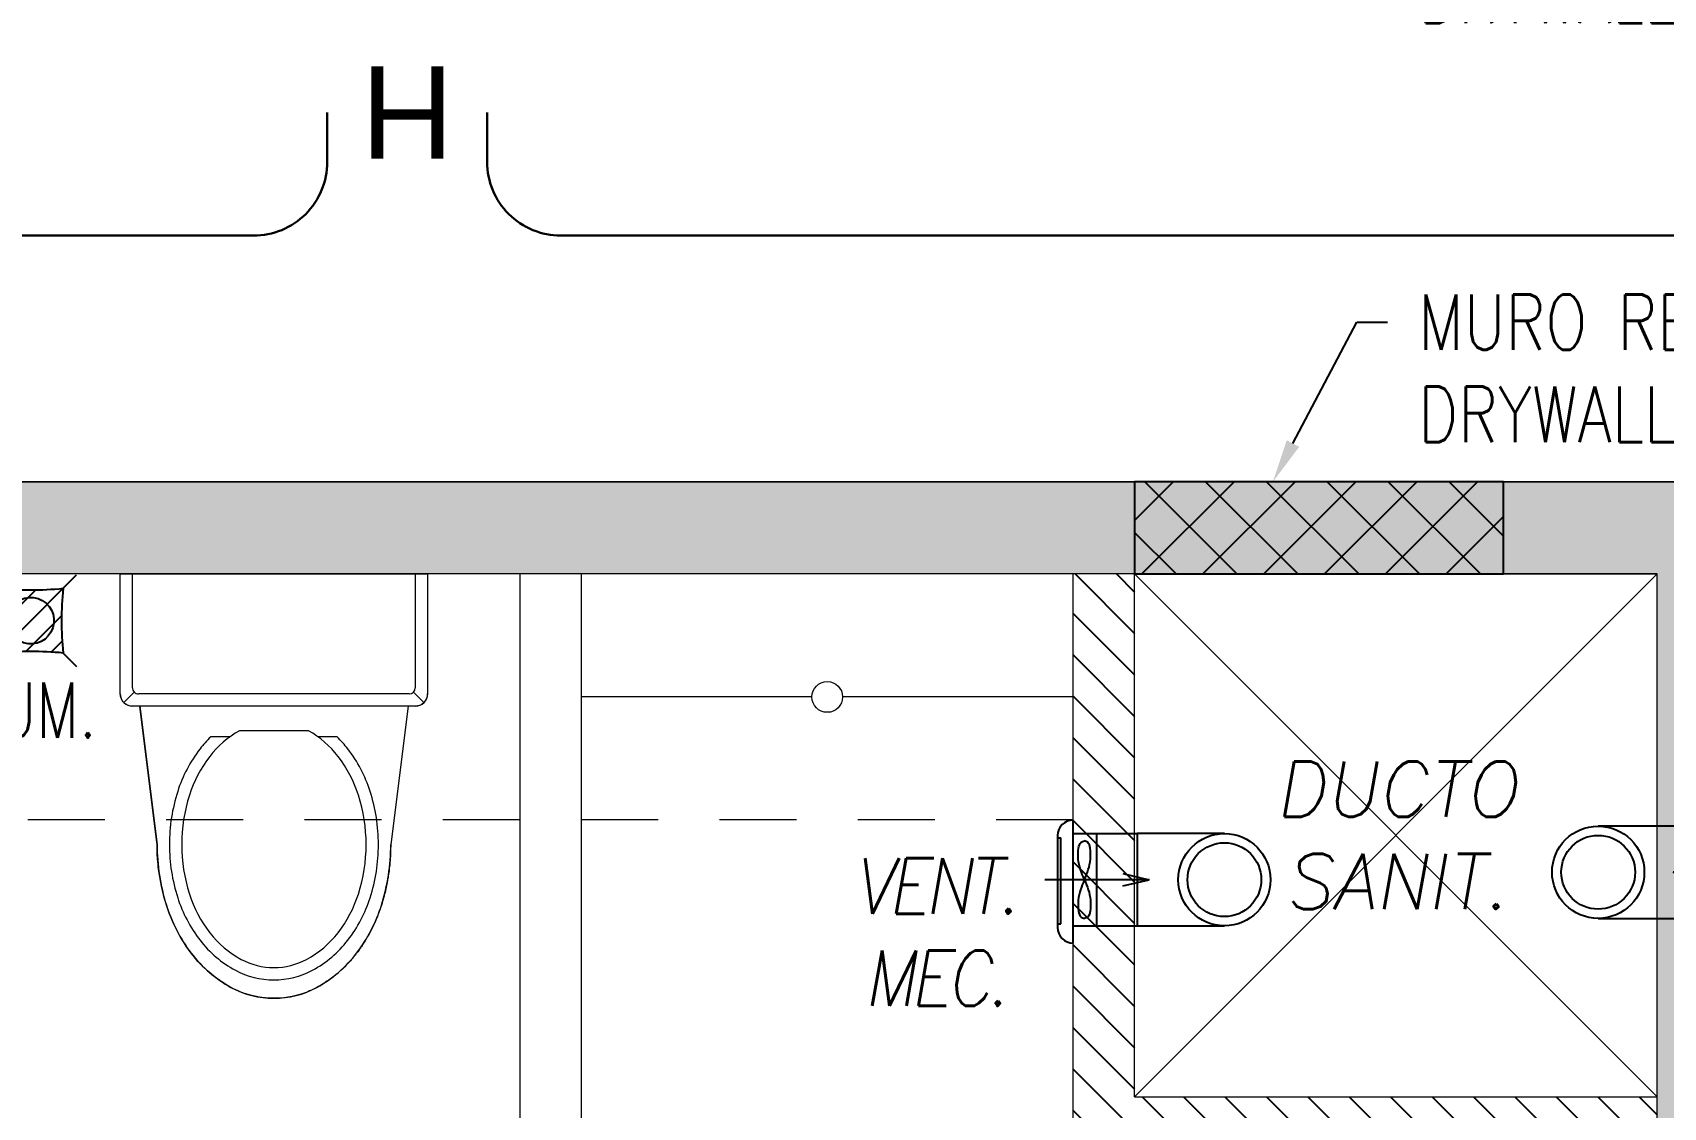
# Model space of a CAD drawing. Header units: millimetres. Extents: x -3 to 53, y -110 to 39.
# Drawn here: x 17.508 to 20.16, y -49.725 to -47.977 of the extents above; entities that cross this region are included whole.
import ezdxf
from ezdxf import colors
from ezdxf.entities.mleader import LeaderData, LeaderLine
from ezdxf.enums import TextEntityAlignment as Align
from ezdxf.math import Vec2, Vec3

# ---------------------------------------------------------------- set-up
doc = ezdxf.new("R2010")
doc.units = ezdxf.units.MM
doc.set_wipeout_variables(frame=1)
doc.linetypes.add('HIDDEN2', pattern=[0.1875, 0.125, -0.0625])
for name, color, linetype in [('A-EST HATCH', 8, 'Continuous'), ('A-EST PLACAS', 8, 'Continuous'), ('A-LINEAS', 8, 'Continuous'), ('A-MURO BAJO', 8, 'Continuous'), ('A-PROYECCIONES', 8, 'HIDDEN2'), ('A-SANITARIOS', 8, 'Continuous'), ('A-TEXTO-INDICACIONES', 8, 'Continuous'), ('DLP_MOBILIARIO', 8, 'Continuous'), ('L-06_EQ-FIN-CONT', 8, 'Continuous'), ('L3 Equipos y Ductos', 8, 'Continuous'), ('L4 Linea mediana', 8, 'Continuous'), ('L6 Linea fina', 8, 'Continuous')]:
    doc.layers.add(name, color=color, linetype=linetype)
for name, color, linetype, lineweight in [('A-MUROS', 8, 'Continuous', 30), ('MQ.CANALI DYA', 3, 'LINEAPERPEN', 30), ('MQ.DETECTOR HUMO', 5, 'Continuous', 30)]:
    doc.layers.add(name, color=color, linetype=linetype, lineweight=lineweight)
doc.styles.add('ROMANS', font='ROMANS.shx', dxfattribs={"oblique": 10})
doc.styles.get("Standard").update_dxf_attribs({"font": 'arial.ttf'})
doc.styles.add('TXT_COTAS', font='romans.shx', dxfattribs={"width": 0.8})
doc.linetypes.add('LINEAPERPEN', pattern='A,0.75,-0.2,["I",Standard,S=0.12,R=0.09,X=0,Y=-0.06],-0.25', length=1.2)

# ---------------------------------------------------------------- blocks, each defined once
blk = doc.blocks.new('EST.P11')
at = {"layer": 'A-EST HATCH', "lineweight": 0}
h = blk.add_hatch(color=8, dxfattribs=at)
h.dxf.hatch_style = 1
h.paths.add_polyline_path([(10.5, -2.74), (10.5, 3.375), (12.15, 3.375), (12.15, 3.525), (10.35, 3.525), (10.35, 2.65), (8.85, 2.65), (8.85, 3.15), (8.7, 3.15), (8.7, 2.5), (10.35, 2.5), (10.35, -2.74)])
h.paths.add_polyline_path([(18.45, 7.325), (20.05, 7.325), (20.05, 10.425), (18.85, 10.425), (18.85, 10.575), (20.2, 10.575), (20.2, 7.175), (18.45, 7.175)])
h.paths.add_polyline_path([(17.65, 10.575), (17.5, 10.575), (17.5, 7.175), (17.65, 7.175)])
h.paths.add_polyline_path([(11.85, 11.05), (11.85, 10.9), (12, 10.9), (12, 7.825), (12.15, 7.825), (12.15, 11.05)])
h.paths.add_polyline_path([(22.45, 4.725), (13.05, 4.725), (13.05, 4.875), (16.6, 4.875), (16.6, 6.275), (16.8, 6.275), (16.8, 4.875), (19.7, 4.875), (19.7, 6.275), (19.85, 6.275), (19.85, 4.875), (22.25, 4.875), (22.25, 6.125), (20.6, 6.125), (20.6, 6.275), (22.875, 6.275), (22.875, 6.125), (22.45, 6.125)])
h.paths.add_polyline_path([(15.1, 10.425), (15.1, 7.325), (16.7, 7.325), (16.7, 7.175), (14.95, 7.175), (14.95, 10.575), (16.3, 10.575), (16.3, 10.425)])
h.paths.add_polyline_path([(10.35, 5.75), (8.7, 5.75), (8.7, 5.1), (8.85, 5.1), (8.85, 5.6), (10.35, 5.6), (10.35, 4.725), (12.15, 4.725), (12.15, 4.875), (10.5, 4.875), (10.5, 10.99), (10.35, 10.99)])
h.paths.add_polyline_path([(5.85, 10.9), (5.25, 10.9), (5.25, 11.05), (6, 11.05), (6, 7.65), (4.85, 7.65), (4.85, 7.8), (5.85, 7.8)])
h.paths.add_polyline_path([(4.05, 11.05), (4.05, 7.65), (3.9, 7.65), (3.9, 11.05)])
h.paths.add_polyline_path([(3.1, 7.8), (1.5, 7.8), (1.5, 10.9), (2.7, 10.9), (2.7, 11.05), (1.35, 11.05), (1.35, 7.65), (3.1, 7.65)])
h.paths.add_polyline_path([(4.05, -2.8), (4.05, 0.6), (3.9, 0.6), (3.9, -2.8)])
h.paths.add_polyline_path([(3.1, 0.45), (1.5, 0.45), (1.5, -2.65), (2.7, -2.65), (2.7, -2.8), (1.35, -2.8), (1.35, 0.6), (3.1, 0.6)])
h.paths.add_polyline_path([(8.7, -0.35), (8.85, -0.35), (8.85, -2.65), (9, -2.65), (9, -2.8), (8.7, -2.8)])
h.paths.add_polyline_path([(18.45, 0.925), (20.05, 0.925), (20.05, -2.175), (18.85, -2.175), (18.85, -2.325), (20.2, -2.325), (20.2, 1.075), (18.45, 1.075)])
h.paths.add_polyline_path([(17.65, -2.325), (17.5, -2.325), (17.5, 1.075), (17.65, 1.075)])
h.paths.add_polyline_path([(12.15, -2.8), (11.85, -2.8), (11.85, -2.65), (12, -2.65), (12, 0.425), (12.15, 0.425)])
h.paths.add_polyline_path([(15.1, -2.175), (15.1, 0.925), (16.7, 0.925), (16.7, 1.075), (14.95, 1.075), (14.95, -2.325), (16.3, -2.325), (16.3, -2.175)])
h.paths.add_polyline_path([(6, -2.8), (6, 0.6), (4.85, 0.6), (4.85, 0.45), (5.85, 0.45), (5.85, -2.65), (5.25, -2.65), (5.25, -2.8)])
h.paths.add_polyline_path([(3.0968, 5.55), (2.95, 5.55), (2.95, 6.75), (5.1, 6.75), (5.1, 6.6), (4.65, 6.6), (4.65, 5), (4.45, 5), (4.45, 6.6), (3.1, 6.6), (3.1, 5.55)], flags=17)
h.paths.add_polyline_path([(3.0968, 2.7), (2.95, 2.7), (2.95, 1.5), (5.1, 1.5), (5.1, 1.65), (4.65, 1.65), (4.65, 3.25), (4.45, 3.25), (4.45, 1.65), (3.1, 1.65), (3.1, 2.7)], flags=17)
h.paths.add_polyline_path([(8.8501, 4.2), (6, 4.2), (6, 6.75), (5.85, 6.75), (5.85, 4.2), (3.1, 4.2), (3.1, 4.8), (2.95, 4.8), (2.95, 4.2), (0.15, 4.2), (0.15, 8.25), (0, 8.25), (0, 0), (0.15, 0), (0.15, 4.05), (2.95, 4.05), (2.95, 3.45), (3.1, 3.45), (3.1, 4.05), (5.85, 4.05), (5.85, 1.5), (6, 1.5), (6, 4.05), (8.8501, 4.05)])
h.paths.add_polyline_path([(8.7, 11.05), (8.7, 8.6), (8.85, 8.6), (8.85, 10.9), (9, 10.9), (9, 11.05)])
h.paths.add_polyline_path([(22.9, 4.725), (25, 4.725), (25, 4.875), (23.05, 4.875), (23.05, 8.575), (25, 8.575), (25, 8.725), (23.05, 8.725), (23.05, 10.575), (22.2, 10.575), (22.2, 10.425), (22.9, 10.425)])
h.paths.add_polyline_path([(26.7, 4.725), (26.85, 4.725), (26.85, 8.725), (26.7, 8.725)])
h.paths.add_polyline_path([(47.1, 1.5), (45.2, 1.5), (45.2, 1.65), (46.95, 1.65), (46.95, 4.05), (41.1999, 4.05), (41.1999, 4.2), (46.95, 4.2), (46.95, 6.6), (45.2, 6.6), (45.2, 6.75), (47.1, 6.75)])
h.paths.add_polyline_path([(24.05, 3.525), (25.9, 3.525), (25.9, 3.375), (24.05, 3.375)], flags=17)
h.paths.add_polyline_path([(21.05, 1.975), (21.05, 2.125), (22.85, 2.125), (22.85, 3.375), (20.3, 3.375), (20.3, 1.975), (20.15, 1.975), (20.15, 3.375), (16.8, 3.375), (16.8, 1.975), (16.6, 1.975), (16.6, 3.375), (13.05, 3.375), (13.05, 3.525), (23.05, 3.525), (23.05, 1.975)])
h.paths.add_polyline_path([(23.05, 1.95), (23.05, -1.775), (26.7, -1.775), (26.7, 0.875), (24.35, 0.875), (24.35, 1.425), (24.05, 1.425), (24.05, 1.575), (24.5, 1.575), (24.5, 1.025), (26.7, 1.025), (26.7, 3.525), (26.85, 3.525), (26.85, -1.925), (23.05, -1.925), (23.05, -2.325), (22.2, -2.325), (22.2, -2.175), (22.9, -2.175), (22.9, 1.95)])
h.paths.add_polyline_path([(43.75, 7.8), (45.35, 7.8), (45.35, 7.6), (43.75, 7.6)])
h.paths.add_polyline_path([(43.75, 0.65), (45.35, 0.65), (45.35, 0.45), (43.75, 0.45)])
h.paths.add_polyline_path([(30.85, 2.375), (30.85, 3.525), (29.75, 3.525), (29.75, 2.375), (29.9, 2.375), (29.9, 3.375), (30.75, 3.375), (30.75, 2.375)])
h.paths.add_polyline_path([(39.5497, 4.875), (39.5497, 4.725), (39.7, 4.725), (39.7, 5.6), (41.1999, 5.6), (41.1999, 5.1009), (41.35, 5.1009), (41.35, 5.75), (39.7, 5.75), (39.7, 7.75), (39.55, 7.75), (39.55, 4.875)])
edge = h.paths.add_edge_path()
edge.add_line((30.85, 4.725), (30.85, 4.875))
edge.add_line((30.85, 4.875), (30.85, 5.875))
edge.add_line((30.85, 5.875), (30.75, 5.875))
edge.add_line((30.75, 5.875), (30.75, 4.875))
edge.add_line((30.75, 4.875), (30.35, 4.875))
edge.add_line((30.35, 4.875), (30.35, 5.875))
edge.add_line((30.35, 5.875), (30.2, 5.875))
edge.add_line((30.2, 5.875), (30.2, 4.725))
edge.add_line((30.2, 4.725), (30.85, 4.725))
h.paths.add_polyline_path([(33.45, 5.55), (33.45, 4.95), (33.25, 4.95), (33.25, 5.55), (33.3, 5.55), (33.3, 7.7501), (33.45, 7.7501)])
h.paths.add_polyline_path([(33.45, 2.7), (33.45, 3.3), (33.25, 3.3), (33.25, 2.7), (33.3, 2.7), (33.3, 0.4999), (33.45, 0.4999)])
at = {"layer": 'A-EST PLACAS', "color": 8, "lineweight": 0}
blk.add_lwpolyline([(21.05, 1.975), (21.05, 2.125), (22.85, 2.125), (22.85, 3.375), (20.3, 3.375), (20.3, 1.975), (20.15, 1.975), (20.15, 3.375), (16.8, 3.375), (16.8, 1.975), (16.6, 1.975), (16.6, 3.375), (13.05, 3.375), (13.05, 3.525), (23.05, 3.525), (23.05, 1.975)], close=True, dxfattribs=at)
blk = doc.blocks.new('*U254')
at = {"color": 8}
for p, q in [((-0.0526, 0.0526), (-0.0746, 0.0746)), ((0.0526, 0.0526), (0.0746, 0.0746)), ((-0.0526, -0.0526), (0.0526, 0.0526)), ((-0.051, 0.0331), (-0.0331, 0.051)), ((-0.0501, -0.008), (0.008, 0.05)), ((-0.008, -0.05), (0.0501, 0.008)), ((-0.0526, -0.0526), (-0.0746, -0.0746)), ((0.0331, -0.051), (0.051, -0.0331)), ((0.0526, -0.0526), (0.0746, -0.0746))]:
    blk.add_line(p, q, dxfattribs=at)
for centre, major_axis, start_param, end_param in [((0, 0.5882), (0.1673, 0.5115), 3.359812, 3.55544), ((-0.5912, 0), (-0.5144, 0.1682), 3.360366, 3.554886), ((0, 0), (0.0118, 0.036), 5.813820330443059, 12.09700563762265), ((0.5912, 0), (-0.5144, 0.1682), 0.218773, 0.413293), ((0, -0.5882), (-0.5115, 0.1673), -1.352577, -1.156949)]:
    blk.add_ellipse(centre, major_axis=major_axis, ratio=1, start_param=start_param, end_param=end_param, dxfattribs=at)
at = {"layer": 'A-TEXTO-INDICACIONES', "color": 8, "style": 'ROMANS', "width": 0.75}
blk.add_text('SUM.', height=0.09, dxfattribs=at).set_placement((-0.1125, -0.1903))
blk = doc.blocks.new('IISS P11')
at = {"ltscale": 0.05}
blk.add_blockref('*U254', (16.1545, -7.751, 0), dxfattribs=at)
blk = doc.blocks.new('TEXTO DUCTOS PT')
at = {"layer": 'A-TEXTO-INDICACIONES', "insert": (18.375, -8.1, 0), "char_height": 0.09, "width": 0.4157, "attachment_point": 5, "style": 'ROMANS'}
blk.add_mtext('\\pxsm1,t16;DUCTO SANIT.', dxfattribs=at)
blk = doc.blocks.new('SIFON JET_PLANTA')
at = {"color": 8, "lineweight": 0, "extrusion": (-2.64698e-23, 6.61744e-24, -1)}
for p, q in [((-0.2142, 0.2356, 0), (-0.2129, 0.239, 0)), ((-0.2129, 0.239, 0), (-0.211, 0.2419, 0)), ((-0.211, 0.2419, 0), (-0.2091, 0.2441, 0)), ((-0.2091, 0.2441, 0), (-0.2077, 0.2455, 0)), ((-0.2077, 0.2455, 0), (-0.2055, 0.247, 0)), ((-0.2055, 0.247, 0), (-0.2007, 0.2492, 0)), ((-0.2007, 0.2492, 0), (-0.195, 0.25, 0)), ((-0.195, 0.25, 0), (-0.195, 0.25, 0)), ((-0.195, 0.25, 0), (-0.1605, 0.25, 0)), ((-0.1605, 0.25, 0), (-0.0975, 0.25, 0)), ((-0.0975, 0.25, 0), (-0.0323, 0.25, 0)), ((-0.0323, 0.25, 0), (0, 0.25, 0)), ((0, 0.25, 0), (0, -0.25, 0)), ((-0.4322, 0.191, 0), (-0.215, 0.2181, 0)), ((-0.215, 0.2278, 0), (-0.2149, 0.2323, 0)), ((-0.215, 0.2234, 0), (-0.215, 0.2278, 0)), ((-0.215, 0.2181, 0), (-0.215, 0.2234, 0)), ((-0.2149, 0.2323, 0), (-0.2142, 0.2356, 0)), ((-0.5016, 0.1842, 0), (-0.4865, 0.1867, 0)), ((-0.4865, 0.1867, 0), (-0.4763, 0.188, 0)), ((-0.4763, 0.188, 0), (-0.4726, 0.1884, 0)), ((-0.4726, 0.1884, 0), (-0.4636, 0.1892, 0)), ((-0.4636, 0.1892, 0), (-0.4549, 0.1897, 0)), ((-0.4549, 0.1897, 0), (-0.449, 0.1899, 0)), ((-0.449, 0.1899, 0), (-0.44, 0.19, 0)), ((-0.44, 0.19, 0), (-0.4322, 0.191, 0)), ((-0.5794, 0.158, 0), (-0.5693, 0.1629, 0)), ((-0.5693, 0.1629, 0), (-0.5517, 0.1703, 0)), ((-0.5517, 0.1703, 0), (-0.5465, 0.1722, 0)), ((-0.5465, 0.1722, 0), (-0.5385, 0.1749, 0)), ((-0.5385, 0.1749, 0), (-0.5346, 0.176, 0)), ((-0.5346, 0.176, 0), (-0.5265, 0.1784, 0)), ((-0.5265, 0.1784, 0), (-0.5216, 0.1797, 0)), ((-0.5216, 0.1797, 0), (-0.5148, 0.1813, 0)), ((-0.5148, 0.1813, 0), (-0.5079, 0.1829, 0)), ((-0.5079, 0.1829, 0), (-0.5016, 0.1842, 0)), ((-0.6206, 0.1314, 0), (-0.6168, 0.1344, 0)), ((-0.6168, 0.1344, 0), (-0.6106, 0.1389, 0)), ((-0.6106, 0.1389, 0), (-0.6061, 0.142, 0)), ((-0.6061, 0.142, 0), (-0.6, 0.1461, 0)), ((-0.6, 0.1461, 0), (-0.5963, 0.1484, 0)), ((-0.5963, 0.1484, 0), (-0.5908, 0.1517, 0)), ((-0.5908, 0.1517, 0), (-0.5862, 0.1543, 0)), ((-0.5862, 0.1543, 0), (-0.5794, 0.158, 0)), ((-0.6503, 0.1023, 0), (-0.6453, 0.108, 0)), ((-0.6453, 0.108, 0), (-0.6386, 0.1152, 0)), ((-0.6386, 0.1152, 0), (-0.6326, 0.121, 0)), ((-0.6326, 0.121, 0), (-0.6299, 0.1235, 0)), ((-0.6299, 0.1235, 0), (-0.6251, 0.1276, 0)), ((-0.6251, 0.1276, 0), (-0.6206, 0.1314, 0)), ((-0.6672, 0.0785, 0), (-0.665, 0.082, 0)), ((-0.665, 0.082, 0), (-0.6634, 0.0845, 0)), ((-0.6634, 0.0845, 0), (-0.6611, 0.088, 0)), ((-0.6611, 0.088, 0), (-0.657, 0.0936, 0)), ((-0.657, 0.0936, 0), (-0.6534, 0.0984, 0)), ((-0.657, 0.0936, 0), (-0.657, 0.0936, 0)), ((-0.6534, 0.0984, 0), (-0.6503, 0.1023, 0)), ((-0.6534, 0.0984, 0), (-0.6534, 0.0984, 0)), ((-0.6804, 0.0521, 0), (-0.6793, 0.0547, 0)), ((-0.6793, 0.0547, 0), (-0.6779, 0.0582, 0)), ((-0.6779, 0.0582, 0), (-0.6745, 0.0655, 0)), ((-0.6745, 0.0655, 0), (-0.6722, 0.0699, 0)), ((-0.6745, 0.0655, 0), (-0.6745, 0.0655, 0)), ((-0.6722, 0.0699, 0), (-0.6705, 0.0728, 0)), ((-0.6705, 0.0728, 0), (-0.669, 0.0755, 0)), ((-0.669, 0.0755, 0), (-0.6672, 0.0785, 0)), ((-0.6881, 0.0236, 0), (-0.6872, 0.0284, 0)), ((-0.6872, 0.0284, 0), (-0.6867, 0.031, 0)), ((-0.6867, 0.031, 0), (-0.6855, 0.0361, 0)), ((-0.6855, 0.0361, 0), (-0.6838, 0.0421, 0)), ((-0.6855, 0.0361, 0), (-0.6855, 0.0361, 0)), ((-0.6838, 0.0421, 0), (-0.6819, 0.048, 0)), ((-0.6838, 0.0421, 0), (-0.6838, 0.0421, 0)), ((-0.6819, 0.048, 0), (-0.6804, 0.0521, 0)), ((-0.69, 0, 0), (-0.6899, 0.0044, 0)), ((-0.6899, 0.0044, 0), (-0.6897, 0.0096, 0)), ((-0.6897, 0.0096, 0), (-0.6893, 0.014, 0)), ((-0.6893, 0.014, 0), (-0.6887, 0.0194, 0)), ((-0.6887, 0.0194, 0), (-0.6881, 0.0236, 0)), ((-0.6881, 0.0236, 0), (-0.6881, 0.0236, 0)), ((-0.6899, -0.0065, 0), (-0.69, 0, 0)), ((-0.6896, -0.0111, 0), (-0.6899, -0.0065, 0)), ((-0.6891, -0.0164, 0), (-0.6896, -0.0111, 0)), ((-0.6881, -0.0232, 0), (-0.6891, -0.0164, 0)), ((-0.6876, -0.0264, 0), (-0.6881, -0.0232, 0)), ((-0.687, -0.0296, 0), (-0.6876, -0.0264, 0)), ((-0.6864, -0.0321, 0), (-0.687, -0.0296, 0)), ((-0.6855, -0.0361, 0), (-0.6864, -0.0321, 0)), ((-0.6838, -0.0419, 0), (-0.6855, -0.0361, 0)), ((-0.6827, -0.0457, 0), (-0.6838, -0.0419, 0)), ((-0.6814, -0.0492, 0), (-0.6827, -0.0457, 0)), ((-0.6803, -0.0522, 0), (-0.6814, -0.0492, 0)), ((-0.6792, -0.0551, 0), (-0.6803, -0.0522, 0)), ((-0.6779, -0.0581, 0), (-0.6792, -0.0551, 0)), ((-0.677, -0.0602, 0), (-0.6779, -0.0581, 0)), ((-0.6751, -0.0642, 0), (-0.677, -0.0602, 0)), ((-0.6722, -0.0699, 0), (-0.6751, -0.0642, 0)), ((-0.6706, -0.0727, 0), (-0.6722, -0.0699, 0)), ((-0.6679, -0.0774, 0), (-0.6706, -0.0727, 0)), ((-0.6646, -0.0826, 0), (-0.6679, -0.0774, 0)), ((-0.6623, -0.0862, 0), (-0.6646, -0.0826, 0)), ((-0.6599, -0.0897, 0), (-0.6623, -0.0862, 0)), ((-0.6554, -0.0958, 0), (-0.6599, -0.0897, 0)), ((-0.6494, -0.1032, 0), (-0.6554, -0.0958, 0)), ((-0.6458, -0.1074, 0), (-0.6494, -0.1032, 0)), ((-0.64, -0.1137, 0), (-0.6458, -0.1074, 0)), ((-0.6379, -0.1158, 0), (-0.64, -0.1137, 0)), ((-0.6347, -0.119, 0), (-0.6379, -0.1158, 0)), ((-0.6335, -0.1201, 0), (-0.6347, -0.119, 0)), ((-0.6347, -0.119, 0), (-0.6347, -0.119, 0)), ((-0.6318, -0.1217, 0), (-0.6335, -0.1201, 0)), ((-0.6305, -0.123, 0), (-0.6318, -0.1217, 0)), ((-0.6318, -0.1217, 0), (-0.6318, -0.1217, 0)), ((-0.6288, -0.1244, 0), (-0.6305, -0.123, 0)), ((-0.6276, -0.1255, 0), (-0.6288, -0.1244, 0)), ((-0.6262, -0.1268, 0), (-0.6276, -0.1255, 0)), ((-0.6245, -0.1281, 0), (-0.6262, -0.1268, 0)), ((-0.6235, -0.1291, 0), (-0.6245, -0.1281, 0)), ((-0.6245, -0.1281, 0), (-0.6245, -0.1281, 0)), ((-0.6223, -0.13, 0), (-0.6235, -0.1291, 0)), ((-0.6215, -0.1307, 0), (-0.6223, -0.13, 0)), ((-0.6204, -0.1315, 0), (-0.6215, -0.1307, 0)), ((-0.6193, -0.1324, 0), (-0.6204, -0.1315, 0)), ((-0.6179, -0.1335, 0), (-0.6193, -0.1324, 0)), ((-0.6168, -0.1344, 0), (-0.6179, -0.1335, 0)), ((-0.6153, -0.1355, 0), (-0.6168, -0.1344, 0)), ((-0.6142, -0.1363, 0), (-0.6153, -0.1355, 0)), ((-0.612, -0.1379, 0), (-0.6142, -0.1363, 0)), ((-0.6086, -0.1403, 0), (-0.612, -0.1379, 0)), ((-0.607, -0.1415, 0), (-0.6086, -0.1403, 0)), ((-0.6058, -0.1422, 0), (-0.607, -0.1415, 0)), ((-0.6039, -0.1435, 0), (-0.6058, -0.1422, 0)), ((-0.602, -0.1448, 0), (-0.6039, -0.1435, 0)), ((-0.6004, -0.1458, 0), (-0.602, -0.1448, 0)), ((-0.5987, -0.1469, 0), (-0.6004, -0.1458, 0)), ((-0.5964, -0.1483, 0), (-0.5987, -0.1469, 0)), ((-0.595, -0.1492, 0), (-0.5964, -0.1483, 0)), ((-0.5936, -0.15, 0), (-0.595, -0.1492, 0)), ((-0.5918, -0.1511, 0), (-0.5936, -0.15, 0)), ((-0.5896, -0.1524, 0), (-0.5918, -0.1511, 0)), ((-0.5871, -0.1538, 0), (-0.5896, -0.1524, 0)), ((-0.5833, -0.1559, 0), (-0.5871, -0.1538, 0)), ((-0.5781, -0.1587, 0), (-0.5833, -0.1559, 0)), ((-0.5759, -0.1598, 0), (-0.5781, -0.1587, 0)), ((-0.5738, -0.1608, 0), (-0.5759, -0.1598, 0)), ((-0.5702, -0.1625, 0), (-0.5738, -0.1608, 0)), ((-0.5675, -0.1637, 0), (-0.5702, -0.1625, 0)), ((-0.5659, -0.1645, 0), (-0.5675, -0.1637, 0)), ((-0.5644, -0.1652, 0), (-0.5659, -0.1645, 0)), ((-0.5614, -0.1664, 0), (-0.5644, -0.1652, 0)), ((-0.5598, -0.1671, 0), (-0.5614, -0.1664, 0)), ((-0.5568, -0.1683, 0), (-0.5598, -0.1671, 0)), ((-0.5543, -0.1693, 0), (-0.5568, -0.1683, 0)), ((-0.551, -0.1706, 0), (-0.5543, -0.1693, 0)), ((-0.5491, -0.1713, 0), (-0.551, -0.1706, 0)), ((-0.5465, -0.1722, 0), (-0.5491, -0.1713, 0)), ((-0.5449, -0.1728, 0), (-0.5465, -0.1722, 0)), ((-0.5428, -0.1735, 0), (-0.5449, -0.1728, 0)), ((-0.5412, -0.174, 0), (-0.5428, -0.1735, 0)), ((-0.5385, -0.1749, 0), (-0.5412, -0.174, 0)), ((-0.5352, -0.1759, 0), (-0.5385, -0.1749, 0)), ((-0.5385, -0.1749, 0), (-0.5385, -0.1749, 0)), ((-0.5321, -0.1768, 0), (-0.5352, -0.1759, 0)), ((-0.5296, -0.1775, 0), (-0.5321, -0.1768, 0)), ((-0.5267, -0.1783, 0), (-0.5296, -0.1775, 0)), ((-0.5238, -0.1791, 0), (-0.5267, -0.1783, 0)), ((-0.5267, -0.1783, 0), (-0.5267, -0.1783, 0)), ((-0.5217, -0.1796, 0), (-0.5238, -0.1791, 0)), ((-0.5177, -0.1807, 0), (-0.5217, -0.1796, 0)), ((-0.5151, -0.1813, 0), (-0.5177, -0.1807, 0)), ((-0.5118, -0.1821, 0), (-0.5151, -0.1813, 0)), ((-0.5094, -0.1826, 0), (-0.5118, -0.1821, 0)), ((-0.5066, -0.1832, 0), (-0.5094, -0.1826, 0)), ((-0.5022, -0.184, 0), (-0.5066, -0.1832, 0)), ((-0.4974, -0.1849, 0), (-0.5022, -0.184, 0)), ((-0.495, -0.1854, 0), (-0.4974, -0.1849, 0)), ((-0.4974, -0.1849, 0), (-0.4974, -0.1849, 0)), ((-0.4936, -0.1856, 0), (-0.495, -0.1854, 0)), ((-0.4916, -0.1859, 0), (-0.4936, -0.1856, 0)), ((-0.4884, -0.1864, 0), (-0.4916, -0.1859, 0)), ((-0.4862, -0.1867, 0), (-0.4884, -0.1864, 0)), ((-0.4824, -0.1872, 0), (-0.4862, -0.1867, 0)), ((-0.4812, -0.1874, 0), (-0.4824, -0.1872, 0)), ((-0.4785, -0.1877, 0), (-0.4812, -0.1874, 0)), ((-0.4761, -0.188, 0), (-0.4785, -0.1877, 0)), ((-0.4735, -0.1883, 0), (-0.4761, -0.188, 0)), ((-0.4695, -0.1887, 0), (-0.4735, -0.1883, 0)), ((-0.4651, -0.189, 0), (-0.4695, -0.1887, 0)), ((-0.4639, -0.1891, 0), (-0.4651, -0.189, 0)), ((-0.4651, -0.189, 0), (-0.4651, -0.189, 0)), ((-0.4619, -0.1893, 0), (-0.4639, -0.1891, 0)), ((-0.4592, -0.1894, 0), (-0.4619, -0.1893, 0)), ((-0.4568, -0.1896, 0), (-0.4592, -0.1894, 0)), ((-0.455, -0.1897, 0), (-0.4568, -0.1896, 0)), ((-0.4518, -0.1898, 0), (-0.455, -0.1897, 0)), ((-0.449, -0.1899, 0), (-0.4518, -0.1898, 0)), ((-0.4467, -0.1899, 0), (-0.449, -0.1899, 0)), ((-0.4428, -0.19, 0), (-0.4467, -0.1899, 0)), ((-0.44, -0.19, 0), (-0.4428, -0.19, 0)), ((-0.215, -0.2181, 0), (-0.44, -0.19, 0)), ((-0.215, -0.227, 0), (-0.215, -0.2181, 0)), ((-0.215, -0.23, 0), (-0.215, -0.227, 0)), ((-0.2147, -0.2335, 0), (-0.215, -0.23, 0)), ((-0.2138, -0.2369, 0), (-0.2147, -0.2335, 0)), ((-0.2126, -0.2395, 0), (-0.2138, -0.2369, 0)), ((-0.2138, -0.2369, 0), (-0.2138, -0.2369, 0)), ((-0.2108, -0.2423, 0), (-0.2126, -0.2395, 0)), ((-0.2126, -0.2395, 0), (-0.2126, -0.2395, 0)), ((-0.2091, -0.2441, 0), (-0.2108, -0.2423, 0)), ((-0.2108, -0.2423, 0), (-0.2108, -0.2423, 0)), ((-0.2108, -0.2423, 0), (-0.2108, -0.2423, 0)), ((-0.209, -0.244, 0), (-0.2091, -0.2441, 0)), ((-0.2067, -0.2462, 0), (-0.209, -0.244, 0)), ((-0.209, -0.244, 0), (-0.209, -0.244, 0)), ((-0.2029, -0.2484, 0), (-0.2067, -0.2462, 0)), ((-0.2067, -0.2462, 0), (-0.2067, -0.2462, 0)), ((-0.1995, -0.2495, 0), (-0.2029, -0.2484, 0)), ((-0.2029, -0.2484, 0), (-0.2029, -0.2484, 0)), ((-0.195, -0.25, 0), (-0.1995, -0.2495, 0)), ((0, -0.25, 0), (-0.195, -0.25, 0))]:
    blk.add_line(p, q, dxfattribs=at)
at = {"color": 8, "lineweight": 0}
for p, q in [((-0.2091, 0.2441, 0), (-0.1921, 0.2271, 0)), ((-0.195, 0.25, 0), (0, 0.25, 0)), ((0, 0.25, 0), (0, -0.25, 0)), ((-0.215, 0.2181, 0), (-0.44, 0.19, 0)), ((-0.215, -0.23, 0), (-0.215, 0.23, 0)), ((-0.195, -0.22, 0), (-0.195, 0.22, 0)), ((-0.185, 0.23, 0), (0, 0.23, 0)), ((-0.265, 0.0718, 0), (-0.265, 0.1028, 0)), ((-0.255, -0.0562, 0), (-0.255, 0.0562, 0)), ((-0.265, -0.1028, 0), (-0.265, -0.0718, 0)), ((-0.215, -0.2181, 0), (-0.44, -0.19, 0)), ((-0.2091, -0.2441, 0), (-0.1921, -0.2271, 0)), ((0, -0.23, 0), (-0.185, -0.23, 0)), ((0, -0.25, 0), (-0.195, -0.25, 0))]:
    blk.add_line(p, q, dxfattribs=at)
at = {"color": 8, "lineweight": 0, "elevation": 0}
for points in [[(-0.265, 0.1028, 0.0362), (-0.2844, 0.1202, 0.08725), (-0.3535, 0.1565, 0.077598), (-0.44, 0.17, 0.077598), (-0.5265, 0.1565, 0.08725), (-0.5956, 0.1202, 0.105601), (-0.6443, 0.0627, 0.12364), (-0.66, 0, 0.12364), (-0.6443, -0.0627, 0.105601), (-0.5956, -0.1202, 0.08725), (-0.5265, -0.1565, 0.077598), (-0.44, -0.17, 0.077598)], [(-0.255, 0.0562, 0.100268), (-0.2967, 0.1044, 0.08725), (-0.3596, 0.1374, 0.077598), (-0.44, 0.15, 0.077598), (-0.5204, 0.1374, 0.08725), (-0.5833, 0.1044, 0.105601), (-0.6266, 0.0532, 0.12364), (-0.64, 0, 0.12364), (-0.6266, -0.0532, 0.105601), (-0.5833, -0.1044, 0.08725), (-0.5204, -0.1374, 0.077598), (-0.44, -0.15, 0.077598)], [(-0.44, -0.15, 0.077598), (-0.3596, -0.1374, 0.08725), (-0.2967, -0.1044, 0.100268), (-0.255, -0.0562, 0.12364)], [(-0.44, -0.17, 0.077598), (-0.3535, -0.1565, 0.08725), (-0.2844, -0.1202, 0.0362), (-0.265, -0.1028, 0.12364)]]:
    blk.add_lwpolyline(points, format="xyb", dxfattribs=at)
at = {"color": 8, "lineweight": 0}
for centre, radius, start, end in [((-0.195, 0.23, 0), 0.02, 90, 180), ((-0.185, 0.22, 0), 0.01, 90, 180), ((-0.44, -0.1379, 0), 0.3279, 90, 107.4741), ((-0.4613, -0.0702, 0), 0.257, 107.4741, 127.2348), ((-0.4939, -0.0273, 0), 0.203, 127.2348, 151.4088), ((-0.544, 0, 0), 0.146, 151.4088, 180), ((-0.544, 0, 0), 0.146, 180, 208.5912), ((-0.4939, 0.0273, 0), 0.203, 208.5912, 232.7652), ((-0.4613, 0.0702, 0), 0.257, 232.7652, 252.5259), ((-0.44, 0.1379, 0), 0.3279, 252.5259, 270), ((-0.195, -0.23, 0), 0.02, 180, 270), ((-0.185, -0.22, 0), 0.01, 180, 270)]:
    blk.add_arc(centre, radius, start, end, dxfattribs=at)
blk = doc.blocks.new('*U144')
at = {"color": 8, "lineweight": 0}
for p, q in [((0.01, 0.705), (0.01, 0.75)), ((0.1, 0.715), (0.1, 0.75)), ((0.055, 0.705), (0.01, 0.705)), ((0.1, 0.715), (0.055, 0.715)), ((0.055, 0.705), (0.055, 0.715)), ((0.055, 0.045), (0.01, 0.045)), ((0.01, 0.045), (0.01, 0)), ((0.055, 0.045), (0.055, 0.035)), ((0.1, 0.035), (0.055, 0.035)), ((0.1, 0.035), (0.1, 0))]:
    blk.add_line(p, q, dxfattribs=at)
blk.add_lwpolyline([(0.78, 0.07), (0.78, 0.035), (0.1, 0.035), (0.1, 0.07)], close=True, dxfattribs=at)
at = {"color": 8, "linetype": 'HIDDEN2', "lineweight": 0}
blk.add_arc((0.0996, 0.0341), 0.6809, 2.2301, 89.9672, dxfattribs=at)
blk = doc.blocks.new('DPTO 75_D11')
at = {"layer": 'A-LINEAS', "color": 8, "lineweight": 0}
for p, q in [((7.15, -0.15, 0), (8, -1, 0)), ((7.15, -1, 0), (8, -0.15, 0)), ((6.625, -0.35), (6.25, -0.35)), ((7.05, -0.35), (6.675, -0.35))]:
    blk.add_line(p, q, dxfattribs=at)
blk.add_circle((6.65, -0.35), 0.025, dxfattribs=at)
at = {"layer": 'A-MURO BAJO', "color": 8, "lineweight": 0}
for p, q in [((6.15, -0.15, 0), (6.15, -1.45, 0)), ((6.25, -0.15, 0), (6.25, -1.45, 0))]:
    blk.add_line(p, q, dxfattribs=at)
at = {"layer": 'A-MUROS', "color": 8, "lineweight": 0}
for p, q in [((10.9, 0), (0.9, 0)), ((7.05, -0.15), (4.65, -0.15)), ((7.05, -1.45), (7.05, -0.15)), ((7.15, -1), (7.15, -0.15)), ((7.15, -0.15), (8, -0.15)), ((8, -1), (8, -0.15)), ((7.15, -1), (8, -1))]:
    blk.add_line(p, q, dxfattribs=at)
at = {"layer": 'A-PROYECCIONES', "color": 8, "lineweight": 0}
blk.add_line((7.05, -0.55), (4.65, -0.55), dxfattribs=at)
at = {"layer": 'A-SANITARIOS', "color": 8, "lineweight": 0, "extrusion": (4.49068e-08, -3.60286e-08, 1), "rotation": 90.00000133122334}
blk.add_blockref('SIFON JET_PLANTA', (5.75, -0.15, 0), dxfattribs=at)
at = {"layer": 'DLP_MOBILIARIO', "color": 8, "lineweight": 0, "xscale": -1.000000000000003, "rotation": 270}
blk.add_blockref('*U144', (4.65, -1.56, 0), dxfattribs=at)
blk = doc.blocks.new('TEXTO NOTAS P11')
at = {"layer": 'A-TEXTO-INDICACIONES', "insert": (17.625, -8.2574), "char_height": 0.09, "width": 0.4157, "attachment_point": 5, "style": 'ROMANS'}
blk.add_mtext('\\pxsm1,qc,t16;{\\W0.9;\\T0.9;VENT. MEC.}', dxfattribs=at)
blk = doc.blocks.new('FUTURE 150')
at = {"layer": 'L3 Equipos y Ductos'}
for p, q in [((-0.104, -0.026), (-0.104, 0.174)), ((-0.1294, 0.1486), (-0.1294, -0.0006)), ((-0.104, 0.152), (0, 0.152)), ((0, 0.152), (0, 0.002)), ((-0.104, 0.002), (0, 0.002))]:
    blk.add_line(p, q, dxfattribs=at)
for centre, start, end in [((-0.104, 0.1486), 90, 180), ((-0.104, -0.0006), 180, 270)]:
    blk.add_arc(centre, 0.0254, start, end, dxfattribs=at)
at = {"layer": 'L4 Linea mediana'}
for p, q in [((-0.1294, 0.1448), (-0.1239, 0.1448)), ((-0.1239, 0.0052), (-0.1239, 0.1448)), ((-0.066, 0.152), (-0.066, 0.002)), ((-0.1294, 0.0052), (-0.1239, 0.0052))]:
    blk.add_line(p, q, dxfattribs=at)
at = {"layer": 'L6 Linea fina'}
for p, q in [((-0.0231, 0.0872), (0.0199, 0.077)), ((0.0199, 0.077), (-0.1499, 0.077)), ((-0.0231, 0.0668), (0.0199, 0.077))]:
    blk.add_line(p, q, dxfattribs=at)
for points in [[(-0.0857, 0.077), (-0.0921, 0.0934), (-0.0951, 0.1284), (-0.0911, 0.1379), (-0.0857, 0.1402)], [(-0.0857, 0.077), (-0.0794, 0.0934), (-0.0764, 0.1284), (-0.0804, 0.1379), (-0.0857, 0.1402)], [(-0.0857, 0.077), (-0.0921, 0.0606), (-0.0951, 0.0256), (-0.0911, 0.0161), (-0.0857, 0.0138)], [(-0.0857, 0.077), (-0.0794, 0.0606), (-0.0764, 0.0256), (-0.0804, 0.0161), (-0.0857, 0.0138)]]:
    blk.add_spline(points, degree=3, dxfattribs=at)
blk = doc.blocks.new('Trampa de humo')
at = {"layer": 'L3 Equipos y Ductos'}
blk.add_lwpolyline([(0.155, 0.15), (0.013, 0.15), (0.013, 0), (0.155, 0)], dxfattribs=at)
for radius in [0.075, 0.06]:
    blk.add_circle((0.155, 0.075), radius, dxfattribs=at)
blk = doc.blocks.new('FUTURE150 con trampa')
blk.add_blockref('Trampa de humo', (0.0927, 0.0279))
at = {"layer": 'L-06_EQ-FIN-CONT'}
blk.add_blockref('FUTURE 150', (0.1057, 0.0259), dxfattribs=at)
blk = doc.blocks.new('DETECTOR DE HUMO 1 EN 75')
blk.add_wipeout([(0.13, 0.13), (0.13, 0.1316), (0.13, 0.1333), (0.1299, 0.1349), (0.1298, 0.1365), (0.1297, 0.1382), (0.1296, 0.1398), (0.1295, 0.1414), (0.1293, 0.143), (0.1292, 0.1447), (0.129, 0.1463), (0.1288, 0.1479), (0.1285, 0.1495), (0.1283, 0.1511), (0.128, 0.1528), (0.1277, 0.1544), (0.1274, 0.156), (0.127, 0.1576), (0.1267, 0.1592), (0.1263, 0.1607), (0.1259, 0.1623), (0.1255, 0.1639), (0.1251, 0.1655), (0.1246, 0.1671), (0.1241, 0.1686), (0.1236, 0.1702), (0.1231, 0.1717), (0.1226, 0.1733), (0.122, 0.1748), (0.1215, 0.1763), (0.1209, 0.1779), (0.1203, 0.1794), (0.1196, 0.1809), (0.119, 0.1824), (0.1183, 0.1839), (0.1176, 0.1854), (0.1169, 0.1868), (0.1162, 0.1883), (0.1155, 0.1897), (0.1147, 0.1912), (0.1139, 0.1926), (0.1131, 0.1941), (0.1123, 0.1955), (0.1115, 0.1969), (0.1106, 0.1983), (0.1098, 0.1997), (0.1089, 0.201), (0.108, 0.2024), (0.1071, 0.2037), (0.1061, 0.2051), (0.1052, 0.2064), (0.1042, 0.2077), (0.1032, 0.209), (0.1022, 0.2103), (0.1012, 0.2116), (0.1002, 0.2129), (0.0991, 0.2141), (0.0981, 0.2154), (0.097, 0.2166), (0.0959, 0.2178), (0.0948, 0.219), (0.0936, 0.2202), (0.0925, 0.2213), (0.0913, 0.2225), (0.0902, 0.2236), (0.089, 0.2248), (0.0878, 0.2259), (0.0866, 0.227), (0.0854, 0.2281), (0.0841, 0.2291), (0.0829, 0.2302), (0.0816, 0.2312), (0.0803, 0.2322), (0.079, 0.2332), (0.0777, 0.2342), (0.0764, 0.2352), (0.0751, 0.2361), (0.0737, 0.2371), (0.0724, 0.238), (0.071, 0.2389), (0.0697, 0.2398), (0.0683, 0.2406), (0.0669, 0.2415), (0.0655, 0.2423), (0.0641, 0.2431), (0.0626, 0.2439), (0.0612, 0.2447), (0.0597, 0.2455), (0.0583, 0.2462), (0.0568, 0.2469), (0.0554, 0.2476), (0.0539, 0.2483), (0.0524, 0.249), (0.0509, 0.2496), (0.0494, 0.2503), (0.0479, 0.2509), (0.0463, 0.2515), (0.0448, 0.252), (0.0433, 0.2526), (0.0417, 0.2531), (0.0402, 0.2536), (0.0386, 0.2541), (0.0371, 0.2546), (0.0355, 0.2551), (0.0339, 0.2555), (0.0323, 0.2559), (0.0307, 0.2563), (0.0292, 0.2567), (0.0276, 0.257), (0.026, 0.2574), (0.0244, 0.2577), (0.0228, 0.258), (0.0211, 0.2583), (0.0195, 0.2585), (0.0179, 0.2588), (0.0163, 0.259), (0.0147, 0.2592), (0.013, 0.2593), (0.0114, 0.2595), (0.0098, 0.2596), (0.0082, 0.2597), (0.0065, 0.2598), (0.0049, 0.2599), (0.0033, 0.26), (0.0016, 0.26), (0, 0.26), (-0.0016, 0.26), (-0.0033, 0.26), (-0.0049, 0.2599), (-0.0065, 0.2598), (-0.0082, 0.2597), (-0.0098, 0.2596), (-0.0114, 0.2595), (-0.013, 0.2593), (-0.0147, 0.2592), (-0.0163, 0.259), (-0.0179, 0.2588), (-0.0195, 0.2585), (-0.0211, 0.2583), (-0.0228, 0.258), (-0.0244, 0.2577), (-0.026, 0.2574), (-0.0276, 0.257), (-0.0292, 0.2567), (-0.0307, 0.2563), (-0.0323, 0.2559), (-0.0339, 0.2555), (-0.0355, 0.2551), (-0.0371, 0.2546), (-0.0386, 0.2541), (-0.0402, 0.2536), (-0.0417, 0.2531), (-0.0433, 0.2526), (-0.0448, 0.252), (-0.0463, 0.2515), (-0.0479, 0.2509), (-0.0494, 0.2503), (-0.0509, 0.2496), (-0.0524, 0.249), (-0.0539, 0.2483), (-0.0554, 0.2476), (-0.0568, 0.2469), (-0.0583, 0.2462), (-0.0597, 0.2455), (-0.0612, 0.2447), (-0.0626, 0.2439), (-0.0641, 0.2431), (-0.0655, 0.2423), (-0.0669, 0.2415), (-0.0683, 0.2406), (-0.0697, 0.2398), (-0.071, 0.2389), (-0.0724, 0.238), (-0.0737, 0.2371), (-0.0751, 0.2361), (-0.0764, 0.2352), (-0.0777, 0.2342), (-0.079, 0.2332), (-0.0803, 0.2322), (-0.0816, 0.2312), (-0.0829, 0.2302), (-0.0841, 0.2291), (-0.0854, 0.2281), (-0.0866, 0.227), (-0.0878, 0.2259), (-0.089, 0.2248), (-0.0902, 0.2236), (-0.0913, 0.2225), (-0.0925, 0.2213), (-0.0936, 0.2202), (-0.0948, 0.219), (-0.0959, 0.2178), (-0.097, 0.2166), (-0.0981, 0.2154), (-0.0991, 0.2141), (-0.1002, 0.2129), (-0.1012, 0.2116), (-0.1022, 0.2103), (-0.1032, 0.209), (-0.1042, 0.2077), (-0.1052, 0.2064), (-0.1061, 0.2051), (-0.1071, 0.2037), (-0.108, 0.2024), (-0.1089, 0.201), (-0.1098, 0.1997), (-0.1106, 0.1983), (-0.1115, 0.1969), (-0.1123, 0.1955), (-0.1131, 0.1941), (-0.1139, 0.1926), (-0.1147, 0.1912), (-0.1155, 0.1897), (-0.1162, 0.1883), (-0.1169, 0.1868), (-0.1176, 0.1854), (-0.1183, 0.1839), (-0.119, 0.1824), (-0.1196, 0.1809), (-0.1203, 0.1794), (-0.1209, 0.1779), (-0.1215, 0.1763), (-0.122, 0.1748), (-0.1226, 0.1733), (-0.1231, 0.1717), (-0.1236, 0.1702), (-0.1241, 0.1686), (-0.1246, 0.1671), (-0.1251, 0.1655), (-0.1255, 0.1639), (-0.1259, 0.1623), (-0.1263, 0.1607), (-0.1267, 0.1592), (-0.127, 0.1576), (-0.1274, 0.156), (-0.1277, 0.1544), (-0.128, 0.1528), (-0.1283, 0.1511), (-0.1285, 0.1495), (-0.1288, 0.1479), (-0.129, 0.1463), (-0.1292, 0.1447), (-0.1293, 0.143), (-0.1295, 0.1414), (-0.1296, 0.1398), (-0.1297, 0.1382), (-0.1298, 0.1365), (-0.1299, 0.1349), (-0.13, 0.1333), (-0.13, 0.1316), (-0.13, 0.13), (-0.13, 0.1284), (-0.13, 0.1267), (-0.1299, 0.1251), (-0.1298, 0.1235), (-0.1297, 0.1218), (-0.1296, 0.1202), (-0.1295, 0.1186), (-0.1293, 0.117), (-0.1292, 0.1153), (-0.129, 0.1137), (-0.1288, 0.1121), (-0.1285, 0.1105), (-0.1283, 0.1089), (-0.128, 0.1072), (-0.1277, 0.1056), (-0.1274, 0.104), (-0.127, 0.1024), (-0.1267, 0.1008), (-0.1263, 0.0993), (-0.1259, 0.0977), (-0.1255, 0.0961), (-0.1251, 0.0945), (-0.1246, 0.0929), (-0.1241, 0.0914), (-0.1236, 0.0898), (-0.1231, 0.0883), (-0.1226, 0.0867), (-0.122, 0.0852), (-0.1215, 0.0837), (-0.1209, 0.0821), (-0.1203, 0.0806), (-0.1196, 0.0791), (-0.119, 0.0776), (-0.1183, 0.0761), (-0.1176, 0.0746), (-0.1169, 0.0732), (-0.1162, 0.0717), (-0.1155, 0.0703), (-0.1147, 0.0688), (-0.1139, 0.0674), (-0.1131, 0.0659), (-0.1123, 0.0645), (-0.1115, 0.0631), (-0.1106, 0.0617), (-0.1098, 0.0603), (-0.1089, 0.059), (-0.108, 0.0576), (-0.1071, 0.0563), (-0.1061, 0.0549), (-0.1052, 0.0536), (-0.1042, 0.0523), (-0.1032, 0.051), (-0.1022, 0.0497), (-0.1012, 0.0484), (-0.1002, 0.0471), (-0.0991, 0.0459), (-0.0981, 0.0446), (-0.097, 0.0434), (-0.0959, 0.0422), (-0.0948, 0.041), (-0.0936, 0.0398), (-0.0925, 0.0387), (-0.0913, 0.0375), (-0.0902, 0.0364), (-0.089, 0.0352), (-0.0878, 0.0341), (-0.0866, 0.033), (-0.0854, 0.0319), (-0.0841, 0.0309), (-0.0829, 0.0298), (-0.0816, 0.0288), (-0.0803, 0.0278), (-0.079, 0.0268), (-0.0777, 0.0258), (-0.0764, 0.0248), (-0.0751, 0.0239), (-0.0737, 0.0229), (-0.0724, 0.022), (-0.071, 0.0211), (-0.0697, 0.0202), (-0.0683, 0.0194), (-0.0669, 0.0185), (-0.0655, 0.0177), (-0.0641, 0.0169), (-0.0626, 0.0161), (-0.0612, 0.0153), (-0.0597, 0.0145), (-0.0583, 0.0138), (-0.0568, 0.0131), (-0.0554, 0.0124), (-0.0539, 0.0117), (-0.0524, 0.011), (-0.0509, 0.0104), (-0.0494, 0.0097), (-0.0479, 0.0091), (-0.0463, 0.0085), (-0.0448, 0.008), (-0.0433, 0.0074), (-0.0417, 0.0069), (-0.0402, 0.0064), (-0.0386, 0.0059), (-0.0371, 0.0054), (-0.0355, 0.0049), (-0.0339, 0.0045), (-0.0323, 0.0041), (-0.0307, 0.0037), (-0.0292, 0.0033), (-0.0276, 0.003), (-0.026, 0.0026), (-0.0244, 0.0023), (-0.0228, 0.002), (-0.0211, 0.0017), (-0.0195, 0.0015), (-0.0179, 0.0012), (-0.0163, 0.001), (-0.0147, 0.0008), (-0.013, 0.0007), (-0.0114, 0.0005), (-0.0098, 0.0004), (-0.0082, 0.0003), (-0.0065, 0.0002), (-0.0049, 0.0001), (-0.0033, 0), (-0.0016, 0), (0, 0), (0.0016, 0), (0.0033, 0), (0.0049, 0.0001), (0.0065, 0.0002), (0.0082, 0.0003), (0.0098, 0.0004), (0.0114, 0.0005), (0.013, 0.0007), (0.0147, 0.0008), (0.0163, 0.001), (0.0179, 0.0012), (0.0195, 0.0015), (0.0211, 0.0017), (0.0228, 0.002), (0.0244, 0.0023), (0.026, 0.0026), (0.0276, 0.003), (0.0292, 0.0033), (0.0307, 0.0037), (0.0323, 0.0041), (0.0339, 0.0045), (0.0355, 0.0049), (0.0371, 0.0054), (0.0386, 0.0059), (0.0402, 0.0064), (0.0417, 0.0069), (0.0433, 0.0074), (0.0448, 0.008), (0.0463, 0.0085), (0.0479, 0.0091), (0.0494, 0.0097), (0.0509, 0.0104), (0.0524, 0.011), (0.0539, 0.0117), (0.0554, 0.0124), (0.0568, 0.0131), (0.0583, 0.0138), (0.0597, 0.0145), (0.0612, 0.0153), (0.0626, 0.0161), (0.0641, 0.0169), (0.0655, 0.0177), (0.0669, 0.0185), (0.0683, 0.0194), (0.0697, 0.0202), (0.071, 0.0211), (0.0724, 0.022), (0.0737, 0.0229), (0.0751, 0.0239), (0.0764, 0.0248), (0.0777, 0.0258), (0.079, 0.0268), (0.0803, 0.0278), (0.0816, 0.0288), (0.0829, 0.0298), (0.0841, 0.0309), (0.0854, 0.0319), (0.0866, 0.033), (0.0878, 0.0341), (0.089, 0.0352), (0.0902, 0.0364), (0.0913, 0.0375), (0.0925, 0.0387), (0.0936, 0.0398), (0.0948, 0.041), (0.0959, 0.0422), (0.097, 0.0434), (0.0981, 0.0446), (0.0991, 0.0459), (0.1002, 0.0471), (0.1012, 0.0484), (0.1022, 0.0497), (0.1032, 0.051), (0.1042, 0.0523), (0.1052, 0.0536), (0.1061, 0.0549), (0.1071, 0.0563), (0.108, 0.0576), (0.1089, 0.059), (0.1098, 0.0603), (0.1106, 0.0617), (0.1115, 0.0631), (0.1123, 0.0645), (0.1131, 0.0659), (0.1139, 0.0674), (0.1147, 0.0688), (0.1155, 0.0703), (0.1162, 0.0717), (0.1169, 0.0732), (0.1176, 0.0746), (0.1183, 0.0761), (0.119, 0.0776), (0.1196, 0.0791), (0.1203, 0.0806), (0.1209, 0.0821), (0.1215, 0.0837), (0.122, 0.0852), (0.1226, 0.0867), (0.1231, 0.0883), (0.1236, 0.0898), (0.1241, 0.0914), (0.1246, 0.0929), (0.1251, 0.0945), (0.1255, 0.0961), (0.1259, 0.0977), (0.1263, 0.0993), (0.1267, 0.1008), (0.127, 0.1024), (0.1274, 0.104), (0.1277, 0.1056), (0.128, 0.1072), (0.1283, 0.1089), (0.1285, 0.1105), (0.1288, 0.1121), (0.129, 0.1137), (0.1292, 0.1153), (0.1293, 0.117), (0.1295, 0.1186), (0.1296, 0.1202), (0.1297, 0.1218), (0.1298, 0.1235), (0.1299, 0.1251), (0.13, 0.1267), (0.13, 0.1284)]).dxf.layer = 'MQ.DETECTOR HUMO'
at = {"layer": 'MQ.DETECTOR HUMO'}
blk.add_text('H', height=0.15, rotation=180, dxfattribs=at).set_placement((0, 0.13), align=Align.MIDDLE_CENTER)
blk = doc.blocks.new('arq.')
h = blk.add_hatch()
h.set_pattern_fill('ANSI31', color=8, scale=0.015, angle=90)
h.set_pattern_definition([(135, (101.212695, -0.3388), (-0.03367596, -0.03367596), [])])
h.paths.add_polyline_path([(106.0127, -46.2888), (105.9127, -46.2888), (105.9127, -47.0889), (105.8627, -47.0889), (105.8627, -47.1889), (106.0127, -47.1889)])
h.paths.add_polyline_path([(105.6627, -47.0889), (105.5627, -47.0889), (105.5627, -46.2888), (105.4627, -46.2888), (105.4627, -47.1889), (105.6627, -47.1889)])
h.paths.add_polyline_path([(105.6627, -45.2388), (105.4627, -45.2388), (105.4627, -46.1388), (105.5627, -46.1388), (105.5627, -45.3388), (105.6627, -45.3388)])
h.paths.add_polyline_path([(106.0127, -45.2388), (105.8627, -45.2388), (105.8627, -45.3388), (105.9127, -45.3388), (105.9127, -46.1388), (106.0127, -46.1388)])
h.paths.add_polyline_path([(120.5127, -47.9138), (121.3627, -47.9138), (121.3627, -47.8138), (120.5127, -47.8138), (120.5127, -46.9638), (120.4127, -46.9638), (120.4127, -48.2638), (118.7627, -48.2638), (118.7627, -48.3638), (120.5127, -48.3638), (120.5127, -48.3438)])
h.paths.add_polyline_path([(120.5127, -44.0638), (118.7627, -44.0638), (118.7627, -44.1638), (120.4127, -44.1638), (120.4127, -45.4638), (120.5127, -45.4638), (120.5127, -44.6138), (120.9127, -44.6138), (120.9127, -44.5138), (120.5127, -44.5138)])
at = {"color": 8}
blk.add_blockref('IISS P11', (102.5627, -39.2888), dxfattribs=at)
at = {"layer": 'A-EST PLACAS', "color": 8}
blk.add_blockref('EST.P11', (101.2127, -50.3388), dxfattribs=at)
at = {"layer": 'A-TEXTO-INDICACIONES', "color": 8, "lineweight": 0}
blk.add_blockref('TEXTO DUCTOS PT', (102.5627, -39.2888), dxfattribs=at)
at = {"layer": 'A-TEXTO-INDICACIONES', "color": 8}
ml = blk.add_multileader_mtext('Standard', dxfattribs=at)
ml.set_content('MURO REGISTRO DRYWALL', color=8, style='TXT_COTAS')
ml.set_leader_properties(color=7)
ml.build(insert=Vec2(0, 0))
ml.multileader.update_dxf_attribs({"dogleg_length": 0.05, "arrow_head_size": 0.07})
ctx = ml.context
ctx.base_point, ctx.char_height, ctx.arrow_head_size, ctx.landing_gap_size, ctx.plane_origin = Vec3(120.9241, -45.8734), 0.09, 0.07, 0.05, Vec3(120.7243, -46.7244)
notes = []
notes.append((ctx, [(0, (1, 1, 0), (120.8741, -45.8734), (1, 0), 0.05, [(0, [(120.7377, -45.6138)], 0, [])])]))
ctx.mtext.insert, ctx.mtext.width, ctx.mtext.defined_height, ctx.mtext.flow_direction = Vec3(120.9741, -45.8284), 0.917934, 0.8046, 5
for ctx, leaders in notes:
    for number, flags, end, landing, length, lines in leaders:
        leader = LeaderData()
        leader.index, (leader.has_last_leader_line, leader.has_dogleg_vector, leader.attachment_direction) = number, flags
        leader.last_leader_point, leader.dogleg_vector, leader.dogleg_length = Vec3(end), Vec3(landing), length
        for number, points, colour, breaks in lines:
            line = LeaderLine()
            line.index, line.vertices, line.color, line.breaks = number, Vec3.list(points), colors.encode_raw_color(colour), breaks
            leader.lines.append(line)
        ctx.leaders.append(leader)
at = {"color": 8}
blk.add_blockref('DPTO 75_D11', (113.3627, -46.8138), dxfattribs=at)
h = blk.add_hatch()
h.set_pattern_fill('_USER', color=8, scale=0.07, angle=45, double=1, pattern_type=0)
h.set_pattern_definition([(45, (120.51271, -45.46384), (-0.0494975, 0.0494975), []), (135, (120.51271, -45.46384), (-0.0494975, -0.0494975), [])])
h.paths.add_polyline_path([(120.5127, -46.9638), (121.1127, -46.9638), (121.1127, -46.8138), (120.5127, -46.8138)])
blk.add_lwpolyline([(120.5127, -46.9638), (121.1127, -46.9638), (121.1127, -46.8138), (120.5127, -46.8138)], close=True, dxfattribs=at)
at = {"layer": 'A-TEXTO-INDICACIONES', "color": 8}
blk.add_blockref('TEXTO NOTAS P11', (102.5627, -39.2888), dxfattribs=at)
at = {"layer": 'L6 Linea fina', "rotation": 180}
blk.add_blockref('FUTURE150 con trampa', (121.5144, -47.3459), dxfattribs=at)
at = {"layer": 'L6 Linea fina'}
blk.add_blockref('FUTURE150 con trampa', (120.411, -47.5638), dxfattribs=at)
at = {"layer": 'A-TEXTO-INDICACIONES', "color": 8}
ml = blk.add_multileader_mtext('Standard', dxfattribs=at)
ml.set_content('MURO REGISTRO DRYWALL', color=8, style='TXT_COTAS')
ml.set_leader_properties(color=7)
ml.build(insert=Vec2(0, 0))
ml.multileader.update_dxf_attribs({"dogleg_length": 0.05, "arrow_head_size": 0.07})
ctx = ml.context
ctx.base_point, ctx.char_height, ctx.arrow_head_size, ctx.landing_gap_size, ctx.plane_origin = Vec3(120.9241, -46.5543), 0.09, 0.07, 0.05, Vec3(120.7243, -45.7033)
notes = []
notes.append((ctx, [(0, (1, 1, 0), (120.8741, -46.5543), (1, 0), 0.05, [(0, [(120.7377, -46.8138)], 0, [])])]))
ctx.mtext.insert, ctx.mtext.width, ctx.mtext.defined_height, ctx.mtext.flow_direction = Vec3(120.9741, -46.5093), 0.917934, 0.8046, 5
for ctx, leaders in notes:
    for number, flags, end, landing, length, lines in leaders:
        leader = LeaderData()
        leader.index, (leader.has_last_leader_line, leader.has_dogleg_vector, leader.attachment_direction) = number, flags
        leader.last_leader_point, leader.dogleg_vector, leader.dogleg_length = Vec3(end), Vec3(landing), length
        for number, points, colour, breaks in lines:
            line = LeaderLine()
            line.index, line.vertices, line.color, line.breaks = number, Vec3.list(points), colors.encode_raw_color(colour), breaks
            leader.lines.append(line)
        ctx.leaders.append(leader)

msp = doc.modelspace()

# ---------------------------------------------------------------- block references
at = {"color": 7}
msp.add_blockref('arq.', (-101.2125, -1.8936), dxfattribs=at)

# ---------------------------------------------------------------- next in the draw order: block references
at = {"layer": 'MQ.DETECTOR HUMO', "xscale": -1}
msp.add_blockref('DETECTOR DE HUMO 1 EN 75', (18.117, -48.2374), dxfattribs=at)

# ---------------------------------------------------------------- next in the draw order: linework, layer by layer
at = {"layer": 'MQ.CANALI DYA'}
for points in [[(24.1174, -48.0515), (24.1174, -48.1874, -0.414214), (23.9974, -48.3074), (18.367, -48.3074, -0.414214), (18.247, -48.1874), (18.247, -48.1074)], [(11.0714, -48.1074), (11.0714, -48.1874, 0.414214), (11.1914, -48.3074), (17.867, -48.3074, 0.414214), (17.987, -48.1874), (17.987, -48.1074)]]:
    msp.add_lwpolyline(points, format="xyb", dxfattribs=at)

doc.saveas('drawing.dxf')
